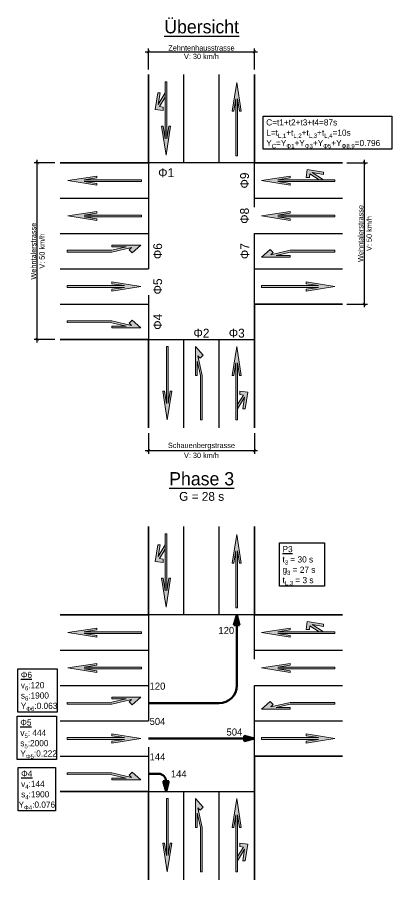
# Model space of a CAD drawing. Header units: metres. Extents: x 27 to 162, y 0 to 67.
# Drawn here: x 75.13 to 96.35, y 0.34 to 49.19 of the extents above; entities that cross this region are included whole.
import ezdxf
from ezdxf.enums import TextEntityAlignment as Align

# ---------------------------------------------------------------- set-up
doc = ezdxf.new("R2010")
doc.units = ezdxf.units.M
doc.header["$PDMODE"] = 3
doc.header["$PDSIZE"] = 0.2
doc.linetypes.add('ACAD_ISO02W100', pattern=[15, 12, -3])
doc.layers.add('3_Beschriftung_Text', color=7, linetype='Continuous')
doc.layers.add('3_Beschriftung_Titel', color=7, linetype='Continuous')
doc.layers.add('Kreuzung', color=254, linetype='Continuous', lineweight=50)
doc.layers.add('Phase 1', color=7, linetype='Continuous', lineweight=50)
doc.styles.add('Text 3.0 mm', font='cmunrm.ttf', dxfattribs={"height": 3})
doc.styles.add('Text 5.0 mm', font='cmunrm.ttf', dxfattribs={"height": 5})
doc.styles.add('Text 7.5 mm', font='cmunrm.ttf', dxfattribs={"height": 7.5})
doc.dimstyles.new('Bemassung 3.0 mm [cm]', dxfattribs={"dimtxt": 3, "dimasz": 1.8, "dimexe": 1.8, "dimexo": 0, "dimgap": 0.6, "dimtad": 1, "dimdec": 1, "dimlfac": 100, "dimzin": 9, "dimdsep": 46, "dimtxsty": 'Text 3.0 mm', "dimblk": 'ARCHTICK', "dimcen": 2.5, "dimdle": 1.8, "dimclrt": 256, "dimadec": 0, "dimazin": 0, "dimtfac": 1, "dimtdec": 1, "dimtmove": 0, "dimatfit": 2, "dimfxl": 10, "dimfxlon": 1, "dimarcsym": 0})

# ---------------------------------------------------------------- blocks, each defined once
blk = doc.blocks.new('*U29')
h = blk.add_hatch(color=256)
h.dxf.hatch_style = 1
h.paths.add_polyline_path([(-0.075, 5.054), (-0.248, 3.95), (-0.4, 3.95), (0, 6.5), (0.4, 3.95), (0.248, 3.95), (0.075, 5.054), (0.075, 0), (-0.075, 0)])
edge = h.paths.add_edge_path()
edge.add_line((0.075, 1), (0.702, 2.01))
edge.add_line((0.702, 2.01), (0.54, 1))
edge.add_line((0.54, 1), (0.743, 1))
edge.add_line((0.743, 1), (0.975, 2.45))
edge.add_line((0.975, 2.45), (0.275, 2.55))
edge.add_line((0.275, 2.55), (0.275, 2.247))
edge.add_line((0.275, 2.247), (0.586, 2.203))
edge.add_line((0.586, 2.203), (0.075, 1.379))
h = blk.add_hatch(color=256)
h.dxf.hatch_style = 1
h.paths.add_polyline_path([(0.975, 2.45), (0.275, 2.55), (0.275, 2.247), (0.586, 2.203), (0.075, 1.379), (0.075, 1), (0.702, 2.01), (0.54, 1), (0.743, 1)])
at = {"lineweight": 15}
blk.add_lwpolyline([(-0.075, 5.054), (-0.248, 3.95), (-0.4, 3.95), (0, 6.5), (0.4, 3.95), (0.248, 3.95), (0.075, 5.054), (0.075, 0), (-0.075, 0)], close=True, dxfattribs=at)
blk.add_lwpolyline([(0.075, 1), (0.702, 2.01), (0.54, 1), (0.743, 1), (0.975, 2.45), (0.275, 2.55), (0.275, 2.247), (0.586, 2.203), (0.075, 1.379)], dxfattribs=at)
blk = doc.blocks.new('*U28')
h = blk.add_hatch(color=256)
h.dxf.hatch_style = 1
h.paths.add_polyline_path([(-0.4, 3.95), (0, 6.5), (0.4, 3.95), (0.248, 3.95), (0.075, 5.054), (0.075, 0), (-0.075, 0), (-0.075, 5.054), (-0.248, 3.95)])
at = {"lineweight": 15}
blk.add_lwpolyline([(-0.4, 3.95), (0, 6.5), (0.4, 3.95), (0.248, 3.95), (0.075, 5.054), (0.075, 0), (-0.075, 0), (-0.075, 5.054), (-0.248, 3.95)], close=True, dxfattribs=at)
blk = doc.blocks.new('*U30')
h = blk.add_hatch(color=256)
h.dxf.hatch_style = 1
h.paths.add_polyline_path([(-0.15, 5.733), (0.525, 6.5), (0.525, 3.95), (0.375, 3.95), (0.375, 5.208), (0.079, 3.95), (0.075, 0), (-0.075, 0), (-0.075, 3.95), (0.331, 5.674), (0.12, 5.463)])
at = {"lineweight": 15}
blk.add_lwpolyline([(-0.15, 5.733), (0.525, 6.5), (0.525, 3.95), (0.375, 3.95), (0.375, 5.208), (0.079, 3.95), (0.075, 0), (-0.075, 0), (-0.075, 3.95), (0.331, 5.674), (0.12, 5.463)], close=True, dxfattribs=at)
blk = doc.blocks.new('Kreuzung')
at = {"color": 7, "lineweight": 35}
for points in [[(-3, 5), (-3, 10)], [(3, 5), (3, 10)], [(-8, 5), (-3, 5)], [(3, 5), (8, 5)], [(3, -10), (3, -3), (8, -3)], [(-8, -5), (-3, -5)], [(-3, -10), (-3, -5)]]:
    blk.add_lwpolyline(points, dxfattribs=at)
at = {"color": 7, "linetype": 'ACAD_ISO02W100', "lineweight": 25, "ltscale": 0.5}
for points in [[(-1, 5), (-1, 10)], [(-8, 3), (-3, 3)], [(3, 3), (8, 3)], [(-8, -1), (-3, -1)], [(3, -1), (8, -1)], [(-8, -3), (-3, -3)], [(1, -10), (1, -5)]]:
    blk.add_lwpolyline(points, dxfattribs=at)
at = {"color": 7, "lineweight": 25}
for points in [[(1, 5), (1, 10)], [(-8, 1), (-3, 1)], [(3, 1), (8, 1)], [(-1, -10), (-1, -5)]]:
    blk.add_lwpolyline(points, dxfattribs=at)
at = {"color": 7, "linetype": 'ACAD_ISO02W100', "lineweight": 25, "ltscale": 0.5}
blk.add_lwpolyline([(-3, -5), (3, -5), (3, 5), (-3, 5)], close=True, dxfattribs=at)
at = {"yscale": 0.6400000000000001, "zscale": 0.6400000000000001}
for name, p, xscale, rotation in [('*U29', (-2, 9.6), 0.6400000000000001, 180), ('*U29', (7.56, 4), 0.6400000000000001, 90.00000000000001), ('*U28', (-3.4, 4), 0.6400000000000001, 90.00000000000001), ('*U28', (-3.4, 2), 0.6400000000000001, 90.00000000000001), ('*U28', (7.56, 2), 0.6400000000000001, 90.00000000000001), ('*U30', (-7.6, 0), -0.6400000000000001, 270), ('*U30', (7.56, 0), -0.6400000000000001, 90), ('*U28', (-7.6, -2), -0.6400000000000001, 270), ('*U28', (3.4, -2), -0.6400000000000001, 270), ('*U30', (-7.6, -4), 0.6400000000000001, 270), ('*U28', (-1.939, -5.4), -0.6400000000000001, 180)]:
    blk.add_blockref(name, p, dxfattribs=dict(at, xscale=xscale, rotation=rotation))
for name, p, xscale in [('*U28', (2, 5.4), 0.6400000000000001), ('*U30', (0, -9.56), -0.6400000000000001), ('*U29', (2, -9.56), 0.6400000000000001)]:
    blk.add_blockref(name, p, dxfattribs=dict(at, xscale=xscale))
blk = doc.blocks.new('3_Beschriftung_Titel')
at = {"style": 'Text 7.5 mm'}
blk.add_attdef('PLANTITEL', text='', height=7.5, dxfattribs=at).set_placement((0, 0), align=Align.BOTTOM_CENTER)
at = {"style": 'Text 5.0 mm'}
blk.add_attdef('PLANUNTERTITEL', text='', height=5, dxfattribs=at).set_placement((0, -1.49), align=Align.TOP_CENTER)
blk = doc.blocks.new('_ArchTick')
at = {"color": 0, "linetype": 'ByBlock', "const_width": 0.15}
blk.add_lwpolyline([(-0.5, -0.5), (0.5, 0.5)], dxfattribs=at)
blk = doc.blocks.new('*D32')
at = {"layer": '3_Beschriftung_Text', "color": 0, "lineweight": -2, "transparency": 16777216}
for p, q in [((76.266, 30.758), (76.266, 41.118)), ((77.266, 40.938), (76.086, 40.938)), ((77.266, 30.938), (76.086, 30.938))]:
    blk.add_line(p, q, dxfattribs=at)
at = {"layer": 'Defpoints', "color": 0, "transparency": 16777216}
for p in [(76.266, 40.938), (77.564, 40.938), (77.564, 30.938)]:
    blk.add_point(p, dxfattribs=at)
at = {"layer": '3_Beschriftung_Text', "color": 0, "lineweight": -2, "transparency": 16777216, "xscale": 0.18, "yscale": 0.18, "zscale": 0.18}
for p, rotation in [((76.266, 40.938), 90), ((76.266, 30.938), 270)]:
    blk.add_blockref('_ArchTick', p, dxfattribs=dict(at, rotation=rotation))
at = {"layer": '3_Beschriftung_Text', "transparency": 16777216, "char_height": 0.3, "attachment_point": 5, "rotation": 90, "style": 'Text 3.0 mm'}
for s, insert in [('Wehntalerstrasse', (76.051, 35.938)), ('V: 50 km/h', (76.534, 35.938))]:
    blk.add_mtext(s, dxfattribs=dict(at, insert=insert))
blk = doc.blocks.new('*D33')
at = {"layer": '3_Beschriftung_Text', "color": 0, "lineweight": -2, "transparency": 16777216}
for p, q in [((94.8, 32.758), (94.8, 41.118)), ((93.8, 40.938), (94.98, 40.938)), ((93.8, 32.938), (94.98, 32.938))]:
    blk.add_line(p, q, dxfattribs=at)
at = {"layer": 'Defpoints', "color": 0, "transparency": 16777216}
for p in [(93.502, 40.938), (94.8, 40.938), (93.564, 32.938)]:
    blk.add_point(p, dxfattribs=at)
at = {"layer": '3_Beschriftung_Text', "color": 0, "lineweight": -2, "transparency": 16777216, "xscale": 0.18, "yscale": 0.18, "zscale": 0.18}
for p, rotation in [((94.8, 40.938), 90), ((94.8, 32.938), 270)]:
    blk.add_blockref('_ArchTick', p, dxfattribs=dict(at, rotation=rotation))
at = {"layer": '3_Beschriftung_Text', "transparency": 16777216, "char_height": 0.3, "attachment_point": 5, "rotation": 90, "style": 'Text 3.0 mm'}
for s, insert in [('Wehntalerstrasse', (94.586, 36.938)), ('V: 50 km/h', (95.069, 36.938))]:
    blk.add_mtext(s, dxfattribs=dict(at, insert=insert))
blk = doc.blocks.new('*D34')
at = {"layer": '3_Beschriftung_Text', "color": 0, "lineweight": -2, "transparency": 16777216}
for p, q in [((82.564, 46.236), (82.564, 47.416)), ((88.564, 46.236), (88.564, 47.416)), ((82.384, 47.236), (88.744, 47.236))]:
    blk.add_line(p, q, dxfattribs=at)
at = {"layer": 'Defpoints', "color": 0, "transparency": 16777216}
for p in [(88.564, 47.236), (82.564, 45.938), (88.564, 45.938)]:
    blk.add_point(p, dxfattribs=at)
at = {"layer": '3_Beschriftung_Text', "color": 0, "lineweight": -2, "transparency": 16777216, "xscale": 0.18, "yscale": 0.18, "zscale": 0.18, "rotation": 180}
blk.add_blockref('_ArchTick', (82.564, 47.236), dxfattribs=at)
at = {"layer": '3_Beschriftung_Text', "color": 0, "lineweight": -2, "transparency": 16777216, "xscale": 0.18, "yscale": 0.18, "zscale": 0.18}
blk.add_blockref('_ArchTick', (88.564, 47.236), dxfattribs=at)
at = {"layer": '3_Beschriftung_Text', "transparency": 16777216, "char_height": 0.3, "attachment_point": 5, "style": 'Text 3.0 mm'}
for s, insert in [('Zehntenhausstrasse', (85.564, 47.448)), ('V: 30 km/h', (85.564, 46.967))]:
    blk.add_mtext(s, dxfattribs=dict(at, insert=insert))
blk = doc.blocks.new('*D35')
at = {"layer": '3_Beschriftung_Text', "color": 0, "lineweight": -2, "transparency": 16777216}
for p, q in [((82.564, 25.64), (82.564, 24.46)), ((88.564, 25.64), (88.564, 24.46)), ((82.384, 24.64), (88.744, 24.64))]:
    blk.add_line(p, q, dxfattribs=at)
at = {"layer": 'Defpoints', "color": 0, "transparency": 16777216}
for p in [(82.564, 25.938), (88.564, 25.938), (88.564, 24.64)]:
    blk.add_point(p, dxfattribs=at)
at = {"layer": '3_Beschriftung_Text', "color": 0, "lineweight": -2, "transparency": 16777216, "xscale": 0.18, "yscale": 0.18, "zscale": 0.18, "rotation": 180}
blk.add_blockref('_ArchTick', (82.564, 24.64), dxfattribs=at)
at = {"layer": '3_Beschriftung_Text', "color": 0, "lineweight": -2, "transparency": 16777216, "xscale": 0.18, "yscale": 0.18, "zscale": 0.18}
blk.add_blockref('_ArchTick', (88.564, 24.64), dxfattribs=at)
at = {"layer": '3_Beschriftung_Text', "transparency": 16777216, "char_height": 0.3, "attachment_point": 5, "style": 'Text 3.0 mm'}
for s, insert in [('Schauenbergstrasse', (85.564, 24.893)), ('V: 30 km/h', (85.564, 24.371))]:
    blk.add_mtext(s, dxfattribs=dict(at, insert=insert))

msp = doc.modelspace()

# ---------------------------------------------------------------- hatches: boundary and pattern name
at = {"layer": 'Phase 1'}
h = msp.add_hatch(color=256, dxfattribs=at)
h.dxf.hatch_style = 1
h.paths.add_polyline_path([(87.5637, 15.3376), (87.4041, 14.7596), (87.7232, 14.7596)])
h = msp.add_hatch(color=256, dxfattribs=at)
h.dxf.hatch_style = 1
h.paths.add_polyline_path([(88.5637, 8.3376), (87.9856, 8.4972), (87.9856, 8.178)])
h = msp.add_hatch(color=256, dxfattribs=at)
h.dxf.hatch_style = 1
h.paths.add_polyline_path([(83.5637, 5.3376), (83.7232, 5.9156), (83.4041, 5.9156)])

# ---------------------------------------------------------------- linework, layer by layer
for points in [[(87.5637, 15.3376), (87.4041, 14.7596)], [(87.5637, 15.3376), (87.7232, 14.7596)], [(87.4041, 14.7596), (87.7232, 14.7596)], [(87.5637, 14.7596), (87.5637, 11.3376)], [(82.5637, 10.3376), (86.5637, 10.3376)], [(82.5637, 8.3376), (88.5637, 8.3376)], [(88.5637, 8.3376), (87.9856, 8.4972)], [(87.9856, 8.4972), (87.9856, 8.178)], [(88.5637, 8.3376), (87.9856, 8.178)], [(83.5637, 5.3376), (83.4041, 5.9156)], [(83.7232, 5.9156), (83.4041, 5.9156)], [(83.5637, 5.3376), (83.7232, 5.9156)]]:
    msp.add_lwpolyline(points, dxfattribs=at)
msp.add_lwpolyline([(82.5637, 6.3376), (83.1417, 6.3376, -0.4142136), (83.5637, 5.9156)], format="xyb", dxfattribs=at)
msp.add_arc((86.5637, 11.3376), 1, 270, 0, dxfattribs=at)

# ---------------------------------------------------------------- block references
at = {"layer": '3_Beschriftung_Titel'}
ref = msp.add_blockref('3_Beschriftung_Titel', (85.5757, 48.0494), dxfattribs=dict(at, xscale=0.1, yscale=0.1, zscale=0.1))
ref.add_attrib('PLANTITEL', '%%UÜbersicht', dxfattribs={"layer": '0', "height": 0.75, "style": 'Text 7.5 mm'}).set_placement((85.5757, 48.0494), align=Align.BOTTOM_CENTER)
at = {"layer": '3_Beschriftung_Titel', "xscale": 0.1, "yscale": 0.1, "zscale": 0.1}
msp.add_blockref('3_Beschriftung_Titel', (85.5757, 22.4492), dxfattribs=at).add_auto_attribs({'PLANTITEL': '%%UPhase 3', 'PLANUNTERTITEL': 'G = 28 s'})
at = {"layer": 'Kreuzung'}
for p in [(85.5637, 35.9378), (85.5637, 10.3376)]:
    msp.add_blockref('Kreuzung', p, dxfattribs=at)

# ---------------------------------------------------------------- texts
at = {"layer": '3_Beschriftung_Text', "style": 'Text 3.0 mm'}
for s, p in [('Φ1', (83.5637, 39.98)), ('Φ2', (85.5637, 30.897)), ('Φ3', (87.5637, 30.897))]:
    msp.add_text(s, height=0.5, dxfattribs=at).set_placement(p, align=Align.BOTTOM_CENTER)
for s, p in [('Φ9', (88.0055, 39.9378)), ('Φ8', (88.0055, 37.9378)), ('Φ6', (83.0837, 35.9378)), ('Φ7', (88.0208, 35.9378)), ('Φ5', (83.0837, 33.9378)), ('Φ4', (83.0837, 31.9378))]:
    msp.add_text(s, height=0.5, rotation=90, dxfattribs=at).set_placement(p, align=Align.MIDDLE_CENTER)
at = {"layer": '3_Beschriftung_Text', "char_height": 0.35, "attachment_point": 5, "style": 'Text 3.0 mm', "box_fill_scale": 1.5, "bg_fill_color": 256, "bg_fill_transparency": 0}
for s, insert, width, bg_fill in [('\\A1;\\pxql;C=t1+t2+t3+t4=87s\\PL=t{\\H0.7x;\\S^ L,1;}+t{\\H0.7x;\\S^ L,2;}+t{\\H0.7x;\\S^ L,3;}+t{\\H0.7x;\\S^ L,4;\\H1.42857x;=10s\\PY\\H0.7x;\\S^ C;\\H1.42857x;=}Y{\\H0.7x;\\S^ Φ1;\\H1.42857x;+}Y{\\H0.7x;\\S^ Φ3;\\H1.42857x;+}Y{\\H0.7x;\\S^ Φ5;\\H1.42857x;+}Y{\\H0.7x;\\S^ Φ8,9;\\H1.42857x;=0.796}', (92.7033, 42.5888), 6.937058, 16), ('\\A1;\\pxql;{\\LP3\\P}t{\\H0.7x;\\S^ 3;} = 30 s\\Pg{\\H0.7x;\\S^ 3;\\H1.42857x; = 27 s\\Pt\\H0.7x;\\S^ L,3;\\H1.42857x; = 3 s}', (91.257, 18.1274), 2.201181, 16), ('\\A1;\\pxql;{\\LΦ4\\P}v{\\H0.7x;\\S^ 4;}:144\\Ps{\\H0.7x;\\S^ 4;}:1900\\P\\pq*;Y{\\H0.7x;\\S^ Φ4;}:0.076', (76.2374, 5.4121), 1.775999, 18)]:
    msp.add_mtext(s, dxfattribs=dict(at, insert=insert, width=width, bg_fill=bg_fill))
at = {"layer": '3_Beschriftung_Text', "char_height": 0.4, "attachment_point": 5, "style": 'Text 3.0 mm'}
for s, insert, width in [('\\A1;120', (86.9737, 14.456), 1.883392), ('\\A1;120', (83.073, 11.3012), 0.889094), ('\\A1;504', (83.073, 9.3012), 0.665183), ('\\A1;504', (87.4324, 8.7011), 0.665183), ('\\A1;144', (83.073, 7.3012), 1.883392), ('\\A1;144', (84.2786, 6.3289), 1.883392)]:
    msp.add_mtext(s, dxfattribs=dict(at, insert=insert, width=width))

# ---------------------------------------------------------------- dimensions: what is measured, and where the dimension line sits
at = {"layer": '3_Beschriftung_Text'}
for base, p1, p2, text, picture, middle in [((88.5637, 47.2358), (82.5637, 45.9378), (88.5637, 45.9378), 'Zehntenhausstrasse\\XV: 30 km/h', '*D34', (85.5637, 47.2358)), ((88.5637, 24.6397), (82.5637, 25.9378), (88.5637, 25.9378), 'Schauenbergstrasse\\XV: 30 km/h', '*D35', (85.5637, 24.6397))]:
    dim = msp.add_linear_dim(base=base, p1=p1, p2=p2, text=text, dimstyle='Bemassung 3.0 mm [cm]', override={"dimtxt": 4, "dimsah": 1}, dxfattribs=at)
    dim.commit()
    dim.dimension.update_dxf_attribs({"geometry": picture, "text_midpoint": middle})
for base, p1, p2, picture, middle in [((76.2656, 40.9378), (77.5637, 30.9378), (77.5637, 40.9378), '*D32', (76.2656, 35.9378)), ((94.8002, 40.9378), (93.5637, 32.9378), (93.5022, 40.9378), '*D33', (94.8002, 36.9378))]:
    dim = msp.add_linear_dim(base=base, p1=p1, p2=p2, angle=90, text='Wehntalerstrasse\\XV: 50 km/h', dimstyle='Bemassung 3.0 mm [cm]', override={"dimtxt": 4, "dimsah": 1}, dxfattribs=at)
    dim.commit()
    dim.dimension.update_dxf_attribs({"geometry": picture, "text_midpoint": middle})

# ---------------------------------------------------------------- next in the draw order: texts
at = {"layer": '3_Beschriftung_Text', "insert": (76.2718, 11.005), "char_height": 0.35, "width": 1.883392, "attachment_point": 5, "style": 'Text 3.0 mm', "bg_fill": 18, "box_fill_scale": 1.5, "bg_fill_color": 256, "bg_fill_transparency": 0}
msp.add_mtext('\\A1;\\pxql;{\\LΦ6}\\Pv{\\H0.7x;\\S^ 6;}:120\\Ps{\\H0.7x;\\S^ 6;}:1900\\PY{\\H0.7x;\\S^ Φ6;\\H1.42857x;:0.063}', dxfattribs=at)

# ---------------------------------------------------------------- next in the draw order: texts
at = {"layer": '3_Beschriftung_Text', "insert": (76.2449, 8.3077), "char_height": 0.35, "width": 1.883392, "attachment_point": 5, "style": 'Text 3.0 mm', "bg_fill": 18, "box_fill_scale": 1.5, "bg_fill_color": 256, "bg_fill_transparency": 0}
msp.add_mtext('\\A1;\\pxql;{\\LΦ5\\P}v{\\H0.7x;\\S^ 5;}: 444\\Ps{\\H0.7x;\\S^ 5;}:2000\\PY{\\H0.7x;\\S^ Φ5;\\H1.42857x;:0.222}', dxfattribs=at)

doc.saveas('drawing.dxf')
